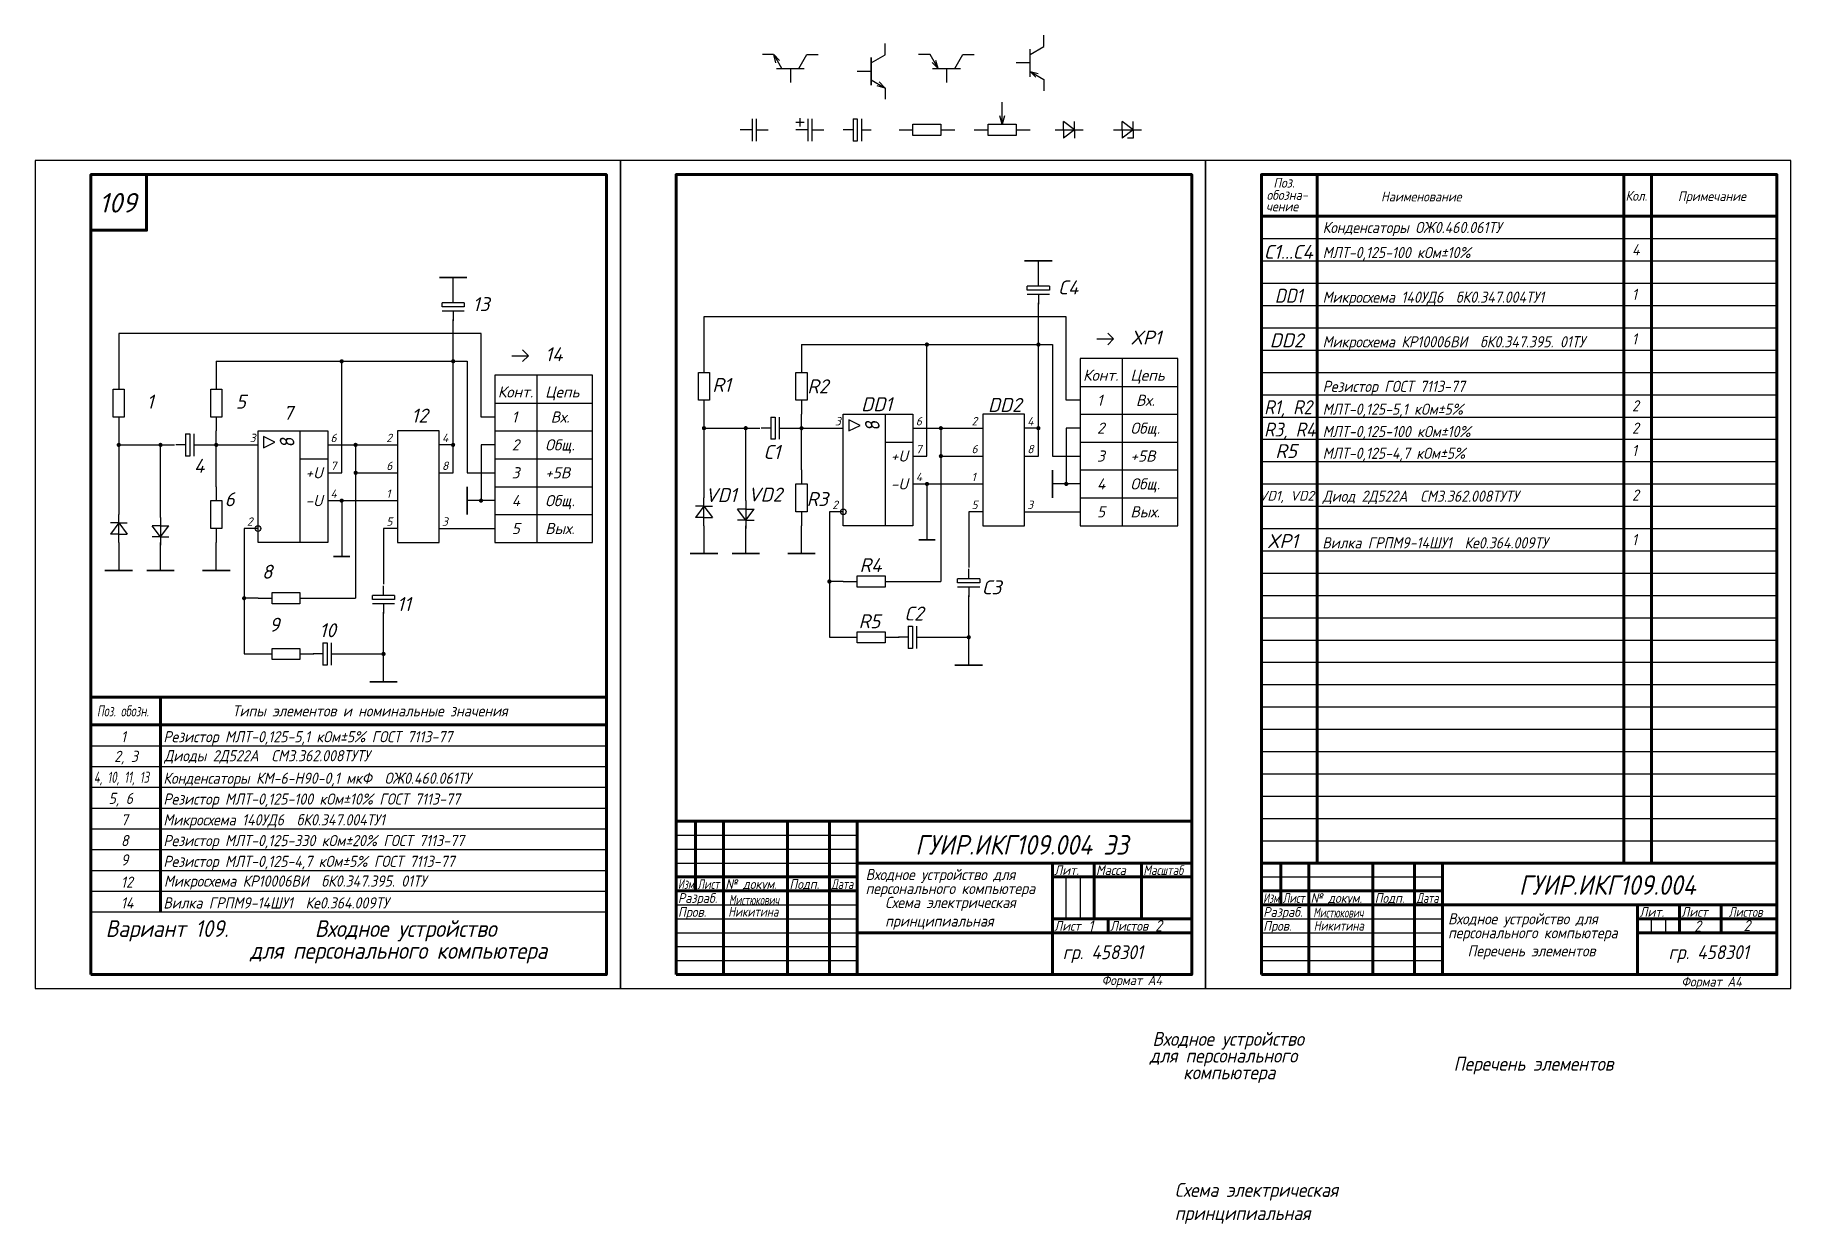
# Model space of a CAD drawing. Header units: millimetres. Extents: x -210 to 1666, y -84 to 812.
# Drawn here: x -210 to 420, y -84 to 342 of the extents above; entities outside this region: 4.
import ezdxf
from ezdxf.enums import TextEntityAlignment as Align

# ---------------------------------------------------------------- set-up
doc = ezdxf.new("R2010")
doc.units = ezdxf.units.MM
doc.header["$LTSCALE"] = 0.5
doc.layers.get('Defpoints').update_dxf_attribs({"color": 5})
doc.styles.get("Standard").update_dxf_attribs({"font": 'isocpeui.ttf', "width": 0.9})

# ---------------------------------------------------------------- blocks, each defined once
blk = doc.blocks.new('XP')
for p, q in [((0, 0), (6, 0)), ((6, 0), (3.88, 2.12)), ((3.88, -2.12), (6, 0))]:
    blk.add_line(p, q)
blk = doc.blocks.new('c')
at = {"lineweight": -3}
for p, q in [((4.25, 0), (0, 0)), ((4.25, 4), (4.25, -4)), ((5.75, 4), (5.75, -4)), ((5.75, 0), (10, 0))]:
    blk.add_line(p, q, dxfattribs=at)
blk = doc.blocks.new('c1')
at = {"lineweight": -3}
for p, q in [((0, 2.75), (3, 2.75)), ((4.25, 0), (0, 0)), ((1.5, 1.25), (1.5, 4.25)), ((4.25, 4), (4.25, -4)), ((5.75, 4), (5.75, -4)), ((5.75, 0), (10, 0))]:
    blk.add_line(p, q, dxfattribs=at)
blk = doc.blocks.new('c2')
at = {"lineweight": -3}
for p, q in [((3.5, 0), (0, 0)), ((3.5, 4), (3.5, -4)), ((3.5, 4), (5, 4)), ((5, 4), (5, -4)), ((6.5, 4), (6.5, -4)), ((6.5, 0), (10, 0)), ((5, -4), (3.5, -4))]:
    blk.add_line(p, q, dxfattribs=at)
blk = doc.blocks.new('r')
at = {"color": 7, "linetype": 'Continuous', "lineweight": 25}
for p, q in [((0, 0), (5, 0)), ((5, 0), (5, 2)), ((5, 2), (15, 2)), ((5, -2), (5, 0)), ((15, 2), (15, 0)), ((15, 0), (15, -2)), ((15, 0), (20, 0)), ((15, -2), (5, -2))]:
    blk.add_line(p, q, dxfattribs=at)
blk = doc.blocks.new('r1')
at = {"color": 7, "linetype": 'Continuous', "lineweight": -3}
for p, q in [((10, 2), (10, 10)), ((0, 0), (5, 0)), ((5, 0), (5, 2)), ((5, 2), (15, 2)), ((5, -2), (5, 0)), ((10, 2), (9.2, 5)), ((10.8, 5), (10, 2)), ((15, 2), (15, 0)), ((15, 0), (15, -2)), ((15, 0), (20, 0)), ((15, -2), (5, -2))]:
    blk.add_line(p, q, dxfattribs=at)
blk = doc.blocks.new('vd')
at = {"lineweight": -3}
for p, q in [((0, 0), (10, 0)), ((3, 0), (3, 3)), ((7, 0), (3, 3)), ((3, 0), (3, -3)), ((7, 0), (3, -3)), ((7, 0), (7, 3)), ((7, 0), (7, -3))]:
    blk.add_line(p, q, dxfattribs=at)
blk = doc.blocks.new('Vd1')
at = {"lineweight": -3}
for p, q in [((0, 0), (10, 0)), ((3, 0), (3, 3)), ((7, 0), (3, 3)), ((3, 0), (3, -3)), ((7, 0), (3, -3)), ((7, 0), (7, 3)), ((7, 0), (7, -3)), ((7, -3), (5, -3))]:
    blk.add_line(p, q, dxfattribs=at)
blk = doc.blocks.new('vt')
at = {"lineweight": -3}
for p, q in [((-6, 10), (-10, 10)), ((-3.85, 7.88), (-5.97, 10.01)), ((-5.2, 7.11), (-5.97, 10.01)), ((-5.97, 10.01), (-3.06, 4.96)), ((3, 5), (5.89, 10)), ((5.89, 10), (10, 10)), ((-5, 5), (5, 5)), ((0, 5), (0, 0))]:
    blk.add_line(p, q, dxfattribs=at)
blk = doc.blocks.new('vt_n')
at = {"lineweight": -3}
for p, q in [((10, 6), (10, 10)), ((10, 5.89), (10, 10)), ((5, 0), (0, 0)), ((5, 3), (10, 5.89)), ((5, 5), (5, -5)), ((5, -5), (5, 5)), ((5, 0), (5, -5)), ((5, 0), (5, -5)), ((5, -3.04), (9.94, -5.9)), ((7.04, -5.12), (9.94, -5.9)), ((7.82, -3.78), (9.94, -5.9)), ((10, -5.92), (10, -10)), ((10, -6), (10, -10))]:
    blk.add_line(p, q, dxfattribs=at)
blk = doc.blocks.new('vt1_p')
at = {"lineweight": -3}
for p, q in [((-5.89, 10), (-10, 10)), ((-3, 5), (-5.89, 10)), ((-3, 5), (-5.12, 7.12)), ((-3, 5), (-3.78, 7.9)), ((3, 5), (5.89, 10)), ((5.89, 10), (10, 10)), ((-5, 5), (5, 5)), ((0, 5), (0, 0))]:
    blk.add_line(p, q, dxfattribs=at)
blk = doc.blocks.new('vt1')
at = {"lineweight": -3}
for p, q in [((10, 5.89), (10, 10)), ((5, 0), (0, 0)), ((5, 3), (10, 5.89)), ((5, -5), (5, 5)), ((5, -3), (10, -5.89)), ((5, -3), (7.9, -3.78)), ((5, -3), (7.12, -5.12)), ((10, -5.89), (10, -10))]:
    blk.add_line(p, q, dxfattribs=at)

msp = doc.modelspace()

# ---------------------------------------------------------------- linework, layer by layer
at = {"color": 7, "linetype": 'Continuous'}
for p, q in [((230, 292), (230, 277)), ((250, 292), (320, 292)), ((383, 292), (393, 292)), ((155, 45), (155, 40)), ((320, 45), (383, 45)), ((230, 35), (295, 35)), ((230, 30), (295, 30)), ((365, 30), (365, 25)), ((370, 20), (370, 25)), ((375, 25), (375, 20)), ((230, 5), (415, 5))]:
    msp.add_line(p, q, dxfattribs=at)
at = {"color": 7, "linetype": 'Continuous', "lineweight": 60}
for p, q in [((250, 292), (250, 45)), ((360, 45), (360, 292)), ((370, 292), (370, 45)), ((230, 277), (415, 277)), ((230, 277), (415, 277)), ((-190, 104.55), (-5, 104.55)), ((-165, 104.55), (-165, 27.45)), ((-190, 94.55), (-5, 94.55)), ((205, 60), (20, 60)), ((20, 5), (20, 60)), ((27, 60), (27, 35)), ((37, 5), (37, 60)), ((60, 60), (60, 5)), ((75, 5), (75, 60)), ((85, 60), (85, 5)), ((85, 45), (205, 45)), ((155, 5), (155, 45)), ((170, 45), (170, 25)), ((187, 25), (187, 45)), ((415, 45), (230, 45)), ((237, 45), (237, 30)), ((247, 5), (247, 45)), ((270, 45), (270, 5)), ((285, 5), (285, 45)), ((295, 45), (295, 5)), ((20, 40), (85, 40)), ((155, 40), (205, 40)), ((20, 35), (85, 35)), ((230, 35), (295, 35)), ((230, 30), (295, 30)), ((295, 30), (415, 30)), ((365, 5), (365, 30)), ((380, 30), (380, 20)), ((395, 20), (395, 30)), ((85, 20), (205, 20)), ((155, 25), (205, 25)), ((175, 20), (175, 25)), ((365, 25), (415, 25)), ((365, 20), (415, 20)), ((365, 5), (415, 5))]:
    msp.add_line(p, q, dxfattribs=at)
at = {"color": 7, "linetype": 'Continuous', "lineweight": -3}
for p, q in [((230, 269), (415, 269)), ((230, 261), (415, 261)), ((230, 253), (415, 253)), ((230, 245), (415, 245)), ((230, 237), (415, 237)), ((230, 229), (415, 229)), ((230, 221), (415, 221)), ((230, 213), (415, 213)), ((230, 205), (415, 205)), ((230, 197), (415, 197)), ((230, 189), (415, 189)), ((230, 181), (415, 181)), ((230, 173), (415, 173)), ((230, 165), (415, 165)), ((230, 157), (415, 157)), ((230, 149), (415, 149)), ((230, 141), (415, 141)), ((230, 133), (415, 133)), ((230, 125), (415, 125)), ((230, 117), (415, 117)), ((230, 109), (415, 109)), ((230, 101), (415, 101)), ((230, 93), (415, 93)), ((230, 85), (415, 85)), ((230, 77), (415, 77)), ((230, 69), (415, 69)), ((230, 61), (415, 61)), ((20, 55), (85, 55)), ((230, 53), (415, 53)), ((20, 50), (85, 50)), ((20, 45), (85, 45)), ((160, 25), (160, 40)), ((165, 40), (165, 25)), ((230, 40), (295, 40)), ((20, 30), (85, 30)), ((20, 25), (85, 25)), ((20, 20), (85, 20)), ((230, 25), (295, 25)), ((230, 20), (295, 20)), ((20, 15), (85, 15)), ((230, 15), (295, 15)), ((20, 10), (85, 10)), ((230, 10), (295, 10))]:
    msp.add_line(p, q, dxfattribs=at)
at = {"color": 7, "linetype": 'Continuous', "lineweight": 25}
for p, q in [((150, 255.5), (150, 261)), ((-60, 249.5), (-60, 255)), ((150, 191), (150, 246)), ((-60, 185), (-60, 240)), ((160, 241), (30, 241)), ((30, 241), (30, 226)), ((160, 211), (160, 241)), ((-50, 235), (-180, 235)), ((-180, 235), (-180, 220)), ((-50, 205), (-50, 235)), ((65, 231), (155, 231)), ((65, 231), (65, 226)), ((110, 191), (110, 231)), ((155, 231), (155, 191)), ((-145, 225), (-55, 225)), ((-145, 225), (-145, 220)), ((-100, 185), (-100, 225)), ((-55, 225), (-55, 185)), ((200, 226), (165, 226)), ((165, 226), (165, 166)), ((180, 226), (180, 166)), ((200, 166), (200, 226)), ((-10, 220), (-45, 220)), ((-45, 220), (-45, 160)), ((-30, 220), (-30, 160)), ((-10, 160), (-10, 220)), ((165, 216), (200, 216)), ((-45, 210), (-10, 210)), ((165, 211), (160, 211)), ((-45, 205), (-50, 205)), ((30, 206), (30, 176)), ((65, 186), (65, 206)), ((80, 166), (80, 206)), ((80, 206), (105, 206)), ((82, 204), (82, 200)), ((86, 202), (82, 204)), ((82, 200), (86, 202)), ((95, 206), (95, 166)), ((105, 206), (105, 166)), ((145, 206), (130, 206)), ((130, 206), (130, 166)), ((145, 166), (145, 206)), ((165, 206), (200, 206)), ((-180, 200), (-180, 170)), ((-145, 180), (-145, 200)), ((-130, 160), (-130, 200)), ((-130, 200), (-105, 200)), ((-128, 198), (-128, 194)), ((-124, 196), (-128, 198)), ((-128, 194), (-124, 196)), ((-115, 200), (-115, 160)), ((-105, 200), (-105, 160)), ((-65, 200), (-80, 200)), ((-80, 200), (-80, 160)), ((-65, 160), (-65, 200)), ((-45, 200), (-10, 200)), ((30, 201), (50, 201)), ((45, 175), (45, 201)), ((60, 201), (80, 201)), ((95, 196), (105, 196)), ((105, 201), (130, 201)), ((115, 201), (115, 146)), ((150, 201), (145, 201)), ((165, 201), (160, 201)), ((160, 201), (160, 181)), ((165, 196), (200, 196)), ((-180, 195), (-160, 195)), ((-165, 169), (-165, 195)), ((-150, 195), (-130, 195)), ((-115, 190), (-105, 190)), ((-105, 195), (-80, 195)), ((-95, 195), (-95, 140)), ((-60, 195), (-65, 195)), ((-45, 195), (-50, 195)), ((-50, 195), (-50, 175)), ((-45, 190), (-10, 190)), ((105, 191), (110, 191)), ((115, 191), (130, 191)), ((145, 191), (150, 191)), ((155, 191), (165, 191)), ((-105, 185), (-100, 185)), ((-95, 185), (-80, 185)), ((-65, 185), (-60, 185)), ((-55, 185), (-45, 185)), ((165, 186), (200, 186)), ((-45, 180), (-10, 180)), ((105, 181), (130, 181)), ((110, 181), (110, 161)), ((165, 181), (155, 181)), ((-105, 175), (-80, 175)), ((-100, 175), (-100, 155)), ((-45, 175), (-55, 175)), ((80, 171), (75, 171)), ((75, 171), (75, 126)), ((130, 171), (125, 171)), ((125, 171), (125, 151)), ((145, 171), (165, 171)), ((165, 176), (200, 176)), ((-130, 165), (-135, 165)), ((-135, 165), (-135, 120)), ((-80, 165), (-85, 165)), ((-85, 165), (-85, 145)), ((-65, 165), (-45, 165)), ((-45, 170), (-10, 170)), ((30, 166), (30, 156)), ((45, 156), (45, 166)), ((65, 156), (65, 166)), ((105, 166), (80, 166)), ((130, 166), (145, 166)), ((165, 166), (200, 166)), ((-180, 160), (-180, 150)), ((-165, 150), (-165, 160)), ((-145, 150), (-145, 160)), ((-105, 160), (-130, 160)), ((-80, 160), (-65, 160)), ((-45, 160), (-10, 160)), ((80, 146), (75, 146)), ((100, 146), (115, 146)), ((-130, 140), (-135, 140)), ((-110, 140), (-95, 140)), ((125, 116), (125, 141)), ((-85, 110), (-85, 135)), ((75, 126), (80, 126)), ((109.78, 126), (125, 126)), ((-135, 120), (-130, 120)), ((-100.22, 120), (-85, 120))]:
    msp.add_line(p, q, dxfattribs=at)
at = {"lineweight": 30}
for p, q in [((-190, 87.09), (-5, 87.09)), ((-190, 79.64), (-5, 79.64)), ((-190, 72.18), (-5, 72.18)), ((-190, 64.73), (-5, 64.73)), ((-190, 57.27), (-5, 57.27)), ((-190, 49.82), (-5, 49.82)), ((-190, 42.36), (-5, 42.36)), ((-190, 34.91), (-5, 34.91)), ((-190, 27.45), (-5, 27.45))]:
    msp.add_line(p, q, dxfattribs=at)
at = {"color": 7, "linetype": 'Continuous', "lineweight": 60}
for points in [[(-190, 5), (-5, 5), (-5, 292), (-190, 292)], [(-190, 292), (-170, 292), (-170, 272), (-190, 272)], [(20, 5), (205, 5), (205, 292), (20, 292)], [(230, 5), (415, 5), (415, 292), (230, 292)]]:
    msp.add_lwpolyline(points, close=True, dxfattribs=at)
at = {"color": 7, "linetype": 'Continuous', "lineweight": 60, "const_width": 0.6}
for points in [[(145, 261), (155, 261)], [(-65, 255), (-55, 255)], [(155, 186), (155, 176)], [(-55, 180), (-55, 170)], [(107, 161), (113, 161)], [(-103, 155), (-97, 155)], [(25, 156), (35, 156)], [(40, 156), (50, 156)], [(60, 156), (70, 156)], [(-185, 150), (-175, 150)], [(-170, 150), (-160, 150)], [(-150, 150), (-140, 150)], [(120, 116), (130, 116)], [(-90, 110), (-80, 110)]]:
    msp.add_lwpolyline(points, dxfattribs=at)
at = {"const_width": 0.75}
for points in [[(109.62, 231, 1), (110.38, 231, 1)], [(149.64, 231, 1), (150.39, 231, 1)], [(-100.37, 225, 1), (-99.62, 225, 1)], [(-60.36, 225, 1), (-59.61, 225, 1)], [(29.62, 201, 1), (30.38, 201, 1)], [(44.62, 201, 1), (45.38, 201, 1)], [(64.62, 201, 1), (65.38, 201, 1)], [(114.62, 201, 1), (115.38, 201, 1)], [(149.6, 201, 1), (150.35, 201, 1)], [(-180.37, 195, 1), (-179.62, 195, 1)], [(-165.37, 195, 1), (-164.62, 195, 1)], [(-145.37, 195, 1), (-144.62, 195, 1)], [(-95.37, 195, 1), (-94.62, 195, 1)], [(-60.4, 195, 1), (-59.65, 195, 1)], [(114.64, 191, 1), (115.39, 191, 1)], [(-95.36, 185, 1), (-94.61, 185, 1)], [(109.64, 181, 1), (110.39, 181, 1)], [(159.62, 181, 1), (160.38, 181, 1)], [(-100.36, 175, 1), (-99.61, 175, 1)], [(-50.37, 175, 1), (-49.62, 175, 1)], [(74.62, 146, 1), (75.38, 146, 1)], [(-135.37, 140, 1), (-134.62, 140, 1)], [(124.62, 126, 1), (125.38, 126, 1)], [(-85.37, 120, 1), (-84.62, 120, 1)]]:
    msp.add_lwpolyline(points, format="xyb", close=True, dxfattribs=at)
at = {"color": 7, "linetype": 'Continuous', "lineweight": 25}
for centre in [(79.98, 170.99), (-130.02, 164.99)]:
    msp.add_circle(centre, 1, dxfattribs=at)
at = {"layer": 'Defpoints'}
for points in [[(-210, 0), (0, 0), (0, 297), (-210, 297)], [(0, 0), (210, 0), (210, 297), (0, 297)], [(210, 0), (420, 0), (420, 297), (210, 297)]]:
    msp.add_lwpolyline(points, close=True, dxfattribs=at)

# ---------------------------------------------------------------- block references
for name, p in [('vt1', (142, 332)), ('vt', (61, 325)), ('vt_n', (85, 329)), ('vt1_p', (117, 325)), ('r1', (127, 308)), ('c', (43, 308)), ('c1', (63, 308)), ('c2', (80, 308)), ('r', (100, 308)), ('vd', (156, 308)), ('Vd1', (177, 308)), ('c2', (50.5, 201)), ('c2', (-159.5, 195)), ('r', (80, 146)), ('r', (-130, 140)), ('r', (80, 126)), ('c2', (99.78, 126)), ('r', (-130, 120)), ('c2', (-110.22, 120))]:
    msp.add_blockref(name, p)
for name, p, rotation in [('c2', (150, 255.5), 270), ('c2', (-60, 249.5), 270), ('r', (30, 226), 270), ('r', (65, 226), 270), ('r', (-180, 220), 270), ('r', (-145, 220), 270), ('r', (65, 186), 270), ('r', (-145, 180), 270), ('vd', (30, 166), 90), ('vd', (45, 175), 270), ('vd', (-180, 160), 90), ('vd', (-165, 169), 270), ('c2', (125, 150.5), 270), ('c2', (-85, 144.5), 270)]:
    msp.add_blockref(name, p, dxfattribs=dict(rotation=rotation))
at = {"color": 7, "linetype": 'Continuous', "lineweight": 25}
for p in [(171, 233), (-39, 227)]:
    msp.add_blockref('XP', p, dxfattribs=at)

# ---------------------------------------------------------------- texts
at = {"color": 7, "linetype": 'Continuous', "lineweight": 40}
for s, height, p in [('VD1', 5, (1574, 806)), ('VD2', 5, (1573, 798)), ('109', 7, (-187.08, 278.35)), ('VD1', 5, (30.42, 174.5)), ('VD2', 5, (45.82, 174.68))]:
    msp.add_text(s, height=height, dxfattribs=at).set_placement(p)
at = {"color": 7, "linetype": 'Continuous', "lineweight": -3}
for s, width, p in [('Поз.', 0.9, (234.3, 287.28)), ('обозна-', 0.9, (231.87, 282.9)), ('Наименование', 0.9, (272.95, 282.33)), ('Кол.', 0.9, (360.67, 282.59)), ('Примечание', 0.9, (379.48, 282.48)), ('чение', 0.9, (231.66, 278.8)), ('Лит.', 0.9, (155.67, 40.7)), ('Масса', 0.9, (170.67, 40.7)), ('Масштаб', 0.8, (187.67, 40.7)), ('Изм.', 0.7, (20.67, 35.7)), ('Лист', 0.75, (27.67, 35.7)), ('№ докум.', 0.9, (37.67, 35.7)), ('Подп.', 0.9, (60.67, 35.7)), ('Дата', 0.75, (75.67, 35.7)), ('Разраб.', 0.9, (20.67, 30.7)), ('Изм.', 0.7, (230.67, 30.7)), ('Лист', 0.75, (237.67, 30.7)), ('№ докум.', 0.9, (247.67, 30.7)), ('Подп.', 0.9, (270.67, 30.7)), ('Дата', 0.75, (285.67, 30.7)), ('Пров.', 0.9, (20.67, 25.7)), ('Разраб.', 0.9, (230.67, 25.7)), ('Лит.', 0.9, (365.67, 25.7)), ('Лист', 0.9, (380.67, 25.7)), ('Листов', 0.8, (397.67, 25.7)), ('Лист', 0.9, (155.67, 20.7)), ('Листов', 0.9, (175.67, 20.7)), ('Пров.', 0.9, (230.67, 20.7))]:
    msp.add_text(s, height=3.5, dxfattribs=dict(at, width=width)).set_placement(p)
at = {"color": 7, "linetype": 'Continuous', "lineweight": 25}
for s, height, p in [('C1...С4', 5, (230.84, 261.75)), ('C4', 5, (157, 249)), ('13', 5, (-53, 243)), ('XP1', 5, (183, 231)), ('DD2', 5, (233, 230)), ('14', 5, (-27, 225)), ('Конт.', 4, (166, 218)), ('Цепь', 4, (183, 218)), ('Конт.', 4, (-44, 212)), ('Цепь', 4, (-27, 212)), ('R1', 5, (33, 214)), ('R2', 5, (67.07, 213.51)), ('1', 5, (-170, 208)), ('5', 5, (-138, 208)), ('7', 5, (-121, 204)), ('12', 5, (-75, 203)), ('DD1', 5, (86.41, 207.1)), ('DD2', 5, (131.9, 206.83)), ('1', 4, (171, 209)), ('Вх.', 4, (185, 209)), ('1', 4, (-39, 203)), ('Вх.', 4, (-25, 203)), ('3', 3, (77, 202)), ('6', 3, (106, 202)), ('2', 3, (126, 202)), ('4', 3, (146, 202)), ('2', 4, (171, 199)), ('Общ.', 4, (183, 199)), ('3', 3, (-133, 196)), ('6', 3, (-104, 196)), ('2', 3, (-84, 196)), ('4', 3, (-64, 196)), ('2', 4, (-39, 193)), ('Общ.', 4, (-27, 193)), ('4', 5, (-153, 185)), ('8', 3, (-64, 186)), ('C1', 5, (51.3, 189.96)), ('+U', 4, (97, 189)), ('7', 3, (106, 192)), ('6', 3, (126, 192)), ('8', 3, (146, 192)), ('3', 4, (171, 189)), ('+5B', 4, (183, 189)), ('R5', 5, (234.99, 190.28)), ('+U', 4, (-113, 183)), ('7', 3, (-104, 186)), ('6', 3, (-84, 186)), ('3', 4, (-39, 183)), ('+5B', 4, (-27, 183)), ('-U', 4, (97, 179)), ('4', 3, (106, 182)), ('1', 3, (126, 182)), ('4', 4, (171, 179)), ('Общ.', 4, (183, 179)), ('6', 5, (-142, 173)), ('-U', 4, (-113, 173)), ('4', 3, (-104, 176)), ('1', 3, (-84, 176)), ('4', 4, (-39, 173)), ('Общ.', 4, (-27, 173)), ('R3', 5, (66.85, 173.08)), ('VD1, VD2', 3.5, (229, 175)), ('2', 3, (76, 172)), ('5', 3, (126, 172)), ('3', 3, (146, 172)), ('5', 4, (171, 169)), ('Вых.', 4, (183, 169)), ('2', 3, (-134, 166)), ('5', 3, (-84, 166)), ('3', 3, (-64, 166)), ('5', 4, (-39, 163)), ('Вых.', 4, (-27, 163)), ('XP1', 5, (232, 158)), ('8', 5, (-128.61, 147)), ('R4', 5, (85.83, 149.38)), ('С3', 5, (129.83, 141.41)), ('11', 5, (-80.17, 135.41)), ('9', 5, (-126, 128)), ('R5', 5, (85.48, 129.23)), ('С2', 5, (102, 132)), ('10', 5, (-108, 126))]:
    msp.add_text(s, height=height, dxfattribs=at).set_placement(p)
for s, height, width, p in [('4', 4, 0.9, (363, 263)), ('1', 4, 0.9, (363, 247)), ('1', 4, 0.9, (363, 231)), ('2', 4, 0.9, (363, 207)), ('2', 4, 0.9, (363, 199)), ('1', 4, 0.9, (363, 191)), ('2', 4, 0.9, (363, 175)), ('1', 4, 0.9, (363, 159)), ('Поз. обозн.', 4, 0.7, (-187.82, 97.59)), ('Типы элементов и номинальные значения', 4, 0.9, (-139.2, 97.59)), ('1', 4, 0.9, (-179.2, 88.32)), ('Резистор МЛТ-0,125-5,1 кОм%%P5%%% ГОСТ 7113-77', 4, 0.9, (-163.97, 88.32)), ('2, 3', 4, 0.9, (-181.62, 81.27)), ('Диоды 2Д522А  СМ3.362.008ТУТУ', 4, 0.9, (-163.65, 81.5)), ('4, 10, 11, 13', 4, 0.7, (-188.91, 73.77)), ('Конденсаторы КМ-6-Н90-0,1 мкФ  ОЖ0.460.061ТУ', 4, 0.9, (-163.97, 73.42)), ('5, 6', 4, 0.9, (-183.63, 66.2)), ('Резистор МЛТ-0,125-100 кОм%%P10%%% ГОСТ 7113-77', 4, 0.9, (-163.97, 65.96)), ('7', 4, 0.9, (-179.2, 58.51)), ('Микросхема 140УД6  бК0.347.004ТУ1', 4, 0.9, (-163.97, 58.51)), ('8', 4, 0.9, (-179.2, 51.05)), ('Резистор МЛТ-0,125-330 кОм%%p20% ГОСТ 7113-77', 4, 0.9, (-163.97, 51.05)), ('ГУИР.ИКГ109.004 Э3', 7, 0.9, (105.82, 48.02)), ('9', 4, 0.9, (-179.2, 44.12)), ('Резистор МЛТ-0,125-4,7 кОм%%P5%%% ГОСТ 7113-77', 4, 0.9, (-163.97, 43.6)), ('12', 4, 0.9, (-179.2, 36.14)), ('Микросхема КР10006ВИ  бК0.347.395. 01ТУ', 4, 0.9, (-163.76, 36.54)), ('Входное устройство для', 4, 0.9, (88, 38.87)), ('ГУИР.ИКГ109.004', 7, 0.9, (322.42, 33.6)), ('14', 4, 0.9, (-179.2, 28.69)), ('Вилка ГРПМ9-14ШУ1  Ке0.364.009ТУ', 4, 0.9, (-163.97, 28.69)), ('персонального компьютера', 4, 0.9, (88, 33.87)), ('Входное устройство для', 4, 0.9, (297, 23)), ('персонального компьютера', 4, 0.9, (297, 18)), ('гр. 458301', 5, 0.9, (158.73, 10.51)), ('гр. 458301', 5, 0.9, (376.1, 10.52)), ('Входное устройство', 5, 0.9, (190.94, -20.58)), ('для персонального', 5, 0.9, (189.94, -26.58)), ('компьютера', 5, 0.9, (201.94, -32.58))]:
    msp.add_text(s, height=height, dxfattribs=dict(width=width)).set_placement(p)
for p in [(93.43, 200.32), (-116.57, 194.32)]:
    msp.add_text('8', height=5, rotation=103.29104, dxfattribs=at).set_placement(p)
for s, width, p, p2 in [('Мистюкович', 0.660817, (38.99, 30), (56.99, 30)), ('Никитина', 0.827774, (38.71, 25.78), (56.71, 25.78)), ('Мистюкович', 0.660817, (248.65, 25.45), (266.65, 25.45)), ('Никитина', 0.827774, (248.8, 20.76), (266.8, 20.76))]:
    msp.add_text(s, height=3.5, dxfattribs=dict(width=width)).set_placement(p, p2, align=Align.FIT)
at = {"color": 7, "linetype": 'Continuous', "lineweight": 40, "width": 0.9}
for s, p in [('Вариант 109.         Входное устройство ', (-184.7, 18.49)), ('для персонального компьютера', (-132.89, 10.62))]:
    msp.add_text(s, height=6, dxfattribs=at).set_placement(p)
at = {"color": 7, "linetype": 'Continuous', "lineweight": 70, "width": 0.9}
msp.add_text('Формат А4', height=3.5, dxfattribs=at).set_placement((172.66, 1.2))
at = {"lineweight": -3, "width": 0.9}
msp.add_text('Формат А4', height=3.5, dxfattribs=at).set_placement((380.67, 0.7))
at = {"attachment_point": 1}
for s, insert, char_height, width in [('Диод 2Д522А  СМ3.362.008ТУТУ', (1595, 811.6), 4, 82.447), ('Диод 2Д522А  СМ3.362.008ТУТУ', (1594, 803.6), 4, 82.447), ('Конденсаторы ОЖ0.460.061ТУ', (252, 275), 4, 126), ('МЛТ-0,125-100 кОм±10%\\P', (252, 266), 4, 57.8855), ('DD1', (234.84, 251), 5, 10.4523), ('Микросхема 140УД6  бК0.347.004ТУ1', (252, 250), 4, 109), ('Микросхема КР10006ВИ  бК0.347.395. 01ТУ', (252, 234), 4, 123), ('Резистор ГОСТ 7113-77', (252, 218), 4, 54.558), ('{\\fISOCPEUR|b1|i1|c204|p34;R1, R2}', (231, 211), 5, 26), ('МЛТ-0,125-5,1 кОм±5%', (252, 209.8), 4, 68.1975), ('R3, R4', (231, 203), 5, 26), ('МЛТ-0,125-100 кОм±10%', (252, 201.8), 4, 95), ('МЛТ-0,125-4,7 кОм±5%', (252, 194), 4, 68.1975), ('Диод 2Д522А  СМ3.362.008ТУТУ', (252, 178.6), 4, 82.447), ('Вилка ГРПМ9-14ШУ1  Ке0.364.009ТУ', (251.89, 161.88), 4, 126), ('Схема электрическая\\Pпринципиальная', (95, 32.87), 4, 66.0856), ('1', (167.91, 24.43), 4, 1.3717), ('2', (191.93, 24.52), 4, 1.3717), ('2', (385.34, 24.36), 4, 1.3717), ('2', (403.03, 24.57), 4, 1.3717), ('Перечень элементов', (304, 15.5), 4, 62.6743), ('Перечень элементов', (299, -24.5), 5, 62.6743), ('Схема электрическая\\Pпринципиальная', (198.94, -69.75), 5, 66.0856)]:
    msp.add_mtext(s, dxfattribs=dict(at, insert=insert, char_height=char_height, width=width))

doc.saveas('drawing.dxf')
